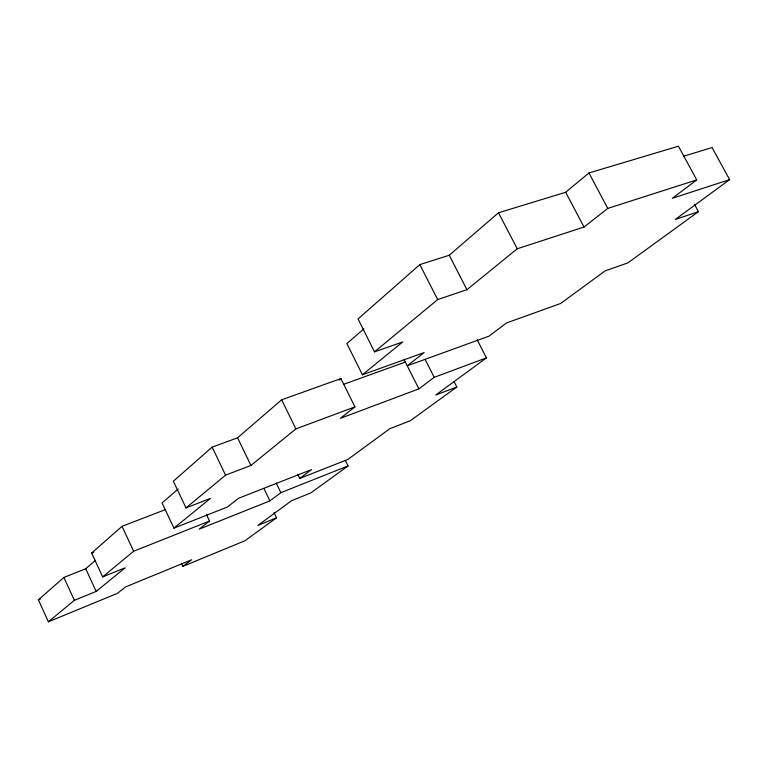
<?xml version="1.0" encoding="UTF-8"?>
<svg xmlns="http://www.w3.org/2000/svg" width="768" height="768" viewBox="0 0 768 768"><rect width="100%" height="100%" fill="white"/><g stroke="black" fill="none" stroke-linecap="round" stroke-linejoin="round"><path stroke-width="1.15" d="M181.392 563.251L182.861 566.362L191.606 559.776L125.645 586.896L117.456 593.328L48.394 621.802L38.4 599.827L63.878 577.44L85.718 568.762L95.51 560.314M48.394 621.802L74.362 600.307L96.154 591.418L125.174 567.802L102.662 576.883L91.651 553.037L122.026 526.339L165.658 509.501M477.216 339.85L486.432 357.878L434.208 377.338L418.896 388.858L340.339 418.349L354.941 406.886L340.915 378.586L281.664 399.782L237.581 437.798L212.15 447.139L173.366 481.219L186 507.898L210.49 498.384L173.914 528.144L162.038 502.944L178.186 489.024M683.827 156.182L712.08 147.562L729.6 179.645L672.307 198.298L696.739 179.923L678.432 146.198L588.941 172.973L565.67 192.269L498.509 212.774L449.261 255.245L419.846 264.605L358.042 318.922L374.506 351.85L402.749 341.933L362.419 374.755L346.877 343.536L363.946 328.829M339.12 380.064L340.915 378.586M102.662 576.883L133.642 551.242L209.53 521.04L206.544 514.762M186 507.898L225.571 475.142L250.925 465.475L295.882 428.899L354.941 406.886M374.506 351.85L437.664 299.578L466.934 289.709L517.238 248.774L584.035 227.03L607.776 208.397L696.739 179.923M209.53 521.04L199.2 529.152L269.914 500.89L280.867 492.653L348.048 465.917L345.408 460.55M297.782 474.288L299.798 478.416L311.568 469.565L238.512 498.288L227.386 507.024L173.914 528.144M486.432 357.878L435.754 395.021L456.826 386.995L454.176 381.773M729.6 179.645L675.245 219.485L698.448 211.661L694.464 204.317M274.032 512.592L276.547 517.805L244.886 540.778L182.861 566.362M348.048 465.917L310.819 492.931L291.59 500.688L257.808 525.456L276.547 517.805M456.826 386.995L410.314 420.739L389.779 428.717L347.894 459.427L299.798 478.416M698.448 211.661L627.821 262.915L605.136 270.874L560.621 303.494L506.563 322.934L488.938 336.182L407.242 365.827L424.128 352.57L362.419 374.755M38.4 599.827L40.598 598.944M91.651 553.037L93.792 552.192M343.478 384.374L405.408 362.026M588.941 172.973L607.776 208.397M565.67 192.269L584.035 227.03M498.509 212.774L517.238 248.774M449.261 255.245L466.934 289.709M419.846 264.605L437.664 299.578M425.222 359.539L434.208 377.338M404.026 359.443L418.896 388.858M281.664 399.782L295.882 428.899M276.259 483.13L280.867 492.653M263.866 488.352L269.914 500.89M237.581 437.798L250.925 465.475M212.15 447.139L225.571 475.142M122.026 526.339L133.642 551.242M85.718 568.762L96.154 591.418M63.878 577.44L74.362 600.307"/></g></svg>
